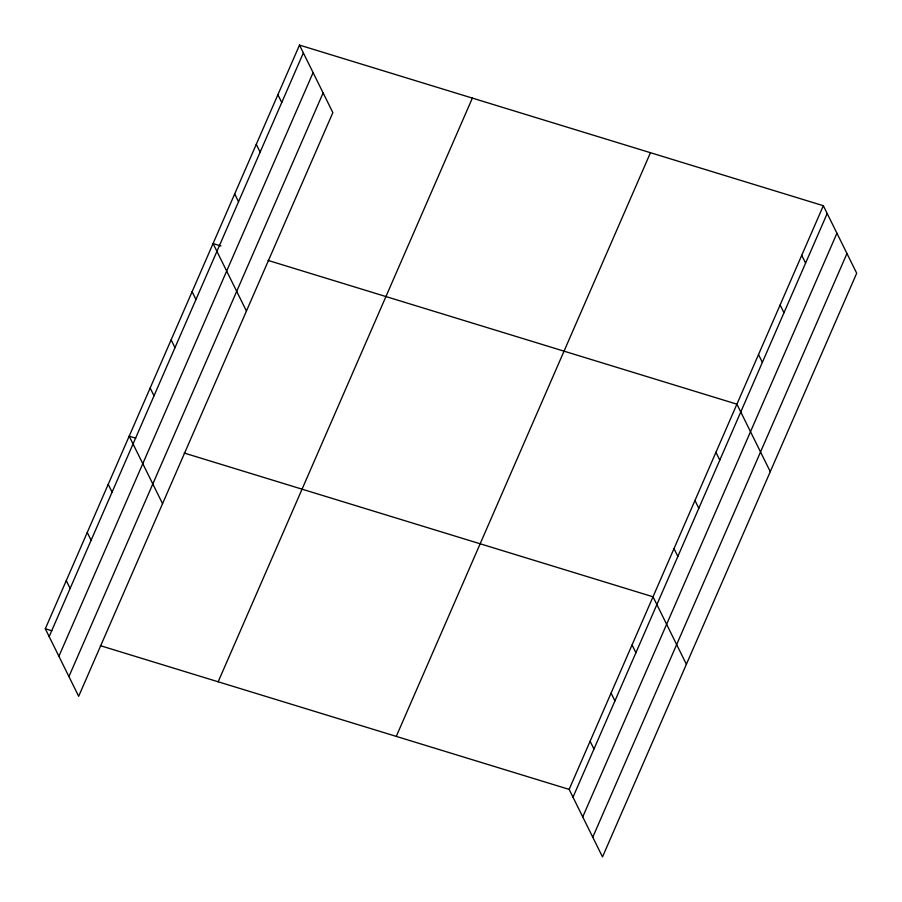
<?xml version="1.0" encoding="UTF-8"?>
<svg xmlns="http://www.w3.org/2000/svg" width="902" height="902" viewBox="0 0 902 902"><rect width="100%" height="100%" fill="white"/><g stroke="black" fill="none" stroke-linecap="round" stroke-linejoin="round"><path stroke-width="1.35" d="M299.498 45.1L332.861 112.603L78.666 696.288L45.303 628.784L299.498 45.1L823.334 205.712L856.697 273.216L602.502 856.9L569.139 789.397L100.302 645.652M49.159 636.587L303.354 52.902M58.901 656.284L313.095 72.6M68.924 676.579L323.119 92.895M218.171 681.788L472.366 98.104M396.271 736.393L650.466 152.709M569.139 789.397L823.334 205.712M572.995 797.199L827.19 213.515M582.737 816.908L836.932 233.223M592.761 837.203L846.955 253.518M220.934 245.964L213.075 243.551L246.438 311.055M268.074 260.419L736.911 404.175L770.274 471.667M135.74 438.18L129.189 436.173L162.552 503.666M184.188 453.029L653.025 596.786L686.388 664.289M45.303 628.784L51.854 630.791M801.731 255.334L805.587 263.136M780.117 304.944L783.973 312.746M758.514 354.554L762.37 362.356M715.94 452.319L719.796 460.121M694.968 500.475L698.824 508.277M673.997 548.63L677.853 556.433M632.054 644.941L635.91 652.744M611.082 693.097L614.938 700.899M277.895 94.71L281.751 102.512M590.111 741.252L593.967 749.043M256.281 144.331L260.137 152.122M234.678 193.941L238.534 201.744M192.103 291.707L195.959 299.509M171.132 339.862L174.988 347.665M150.16 388.018L154.016 395.82M108.217 484.318L112.073 492.12M87.246 532.473L91.102 540.275M66.274 580.629L70.13 588.431"/></g></svg>
